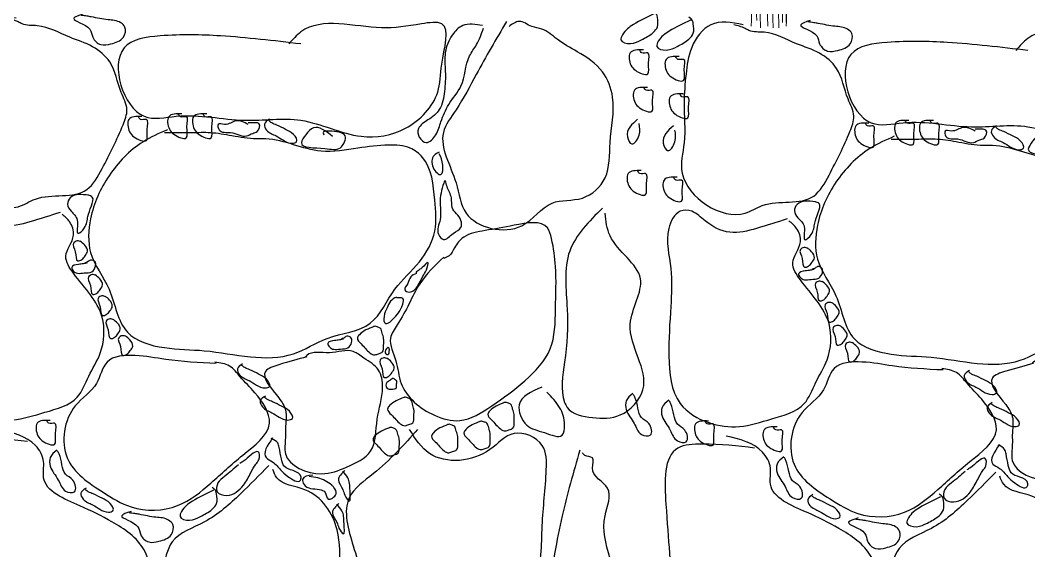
# Model space of a CAD drawing. Extents: x 152 to 700, y -120 to 84.
# Drawn here: x 177.916 to 178.441, y 70.458 to 70.734 of the extents above; entities that cross this region are included whole.
import ezdxf

# ---------------------------------------------------------------- set-up
doc = ezdxf.new("R2010")
doc.units = 0
doc.header["$LTSCALE"] = 0.03
doc.layers.add('MUEBLES', color=8, linetype='CONTINUOUS')
doc.layers.add('VEJETACION', color=94, linetype='CONTINUOUS', lineweight=15)

# ---------------------------------------------------------------- blocks, each defined once
blk = doc.blocks.new('A$C68F454BD')
at = {"layer": 'VEJETACION'}
for points in [[(0.1684, 0), (0.1684, 0.2939), (0.4045, 0.9796)], [(0.4103, 0.9781), (0.392, 0.9414)], [(0, 0.8589), (0.0133, 0.8164)], [(0.143, 0), (0.1212, 0.4027), (0.005, 0.8635)], [(0.1576, 0.0036), (0.1576, 0.3048), (0.2229, 0.7329)], [(0.2218, 0.7056), (0.2268, 0.7331)], [(0.1358, 0.0145), (0.1249, 0.2068), (0.0958, 0.4136)], [(0.1866, 0.0109), (0.1975, 0.2104), (0.2447, 0.4173)], [(0.1793, 0), (0.183, 0.1887), (0.212, 0.3665)], [(0.1939, 0.0109), (0.2011, 0.1959), (0.2447, 0.3665)], [(0.1249, 0.0036), (0.1176, 0.1887), (0.0523, 0.3556)], [(0.1939, 0.0036), (0.2084, 0.156), (0.2701, 0.3338)]]:
    blk.add_spline(points, degree=3, dxfattribs=at)

msp = doc.modelspace()

# ---------------------------------------------------------------- linework, layer by layer
at = {"layer": 'MUEBLES', "ltscale": 0.03}
for points, start_tangent in [([(177.91406, 70.73499), (177.8972, 70.73499), (177.88728, 70.7231), (177.88431, 70.70923), (177.88332, 70.69437), (177.88332, 70.67357), (177.88232, 70.65772), (177.91505, 70.63692), (177.92398, 70.64088), (177.95076, 70.64584), (177.95869, 70.65673), (177.9696, 70.67952), (177.97159, 70.68744), (177.96861, 70.69636), (177.96266, 70.7122), (177.95374, 70.72013), (177.94183, 70.72508), (177.92497, 70.73102), (177.91704, 70.73202), (177.91505, 70.73301), (177.9091, 70.73499)], (0.948808, 0.315855)), ([(177.94889, 70.73717), (177.94396, 70.7349), (177.95231, 70.72922), (177.95382, 70.72505), (177.958, 70.72126), (177.9633, 70.72164), (177.96975, 70.72505), (177.97051, 70.73035), (177.9652, 70.73376), (177.96179, 70.73414), (177.95307, 70.73566), (177.95079, 70.73604), (177.94776, 70.73641)], (0.894653, 0.446762)), ([(178.06213, 70.72158), (178.02029, 70.72576), (177.98891, 70.72576), (177.97008, 70.71949), (177.98054, 70.68397), (177.99728, 70.68397), (178.03284, 70.68188), (178.06213, 70.68188), (178.09351, 70.67353), (178.11652, 70.6777), (178.13326, 70.69651), (178.13535, 70.71113), (178.13535, 70.73203), (178.12489, 70.73203), (178.10397, 70.72994), (178.06213, 70.72785), (178.05585, 70.72158)], (1, 0)), ([(178.15662, 70.73112), (178.14625, 70.73112), (178.14083, 70.72617), (178.13722, 70.71716), (178.13722, 70.70725), (178.13677, 70.69688), (178.13407, 70.68742), (178.1282, 70.68202), (178.12324, 70.67751), (178.12369, 70.67301), (178.1273, 70.6703), (178.13226, 70.67436), (178.13497, 70.68112), (178.13903, 70.69013), (178.14534, 70.69959), (178.14985, 70.71535), (178.15346, 70.72121), (178.15707, 70.72977)], (0, 1)), ([(178.16907, 70.73328), (178.1533, 70.70572), (178.14279, 70.68735), (178.13622, 70.67553), (178.14279, 70.64929), (178.14804, 70.63354), (178.17695, 70.62698), (178.19272, 70.63879), (178.20849, 70.64141), (178.22031, 70.65191), (178.22294, 70.67028), (178.22426, 70.69391), (178.219, 70.70703), (178.20586, 70.71753), (178.19535, 70.72409), (178.18746, 70.72934), (178.18221, 70.73065), (178.17564, 70.73328), (178.17038, 70.73065)], (0.44768, 0.894194)), ([(178.29217, 70.73159), (178.27531, 70.73159), (178.26539, 70.7197), (178.26242, 70.70583), (178.26142, 70.69097), (178.26142, 70.67017), (178.26043, 70.65432), (178.29316, 70.63352), (178.30209, 70.63748), (178.32887, 70.64243), (178.3368, 70.65333), (178.34771, 70.67611), (178.3497, 70.68404), (178.34672, 70.69295), (178.34077, 70.7088), (178.33184, 70.71673), (178.31994, 70.72168), (178.30308, 70.72762), (178.29515, 70.72861), (178.29316, 70.7296), (178.28721, 70.73159)], (0.948808, 0.315855)), ([(178.327, 70.73377), (178.32207, 70.7315), (178.33042, 70.72582), (178.33193, 70.72165), (178.3361, 70.71786), (178.34141, 70.71824), (178.34786, 70.72165), (178.34862, 70.72695), (178.34331, 70.73036), (178.3399, 70.73074), (178.33117, 70.73226), (178.3289, 70.73263), (178.32586, 70.73301)], (0.894653, 0.446762)), ([(178.44024, 70.71818), (178.3984, 70.72236), (178.36702, 70.72236), (178.34819, 70.71609), (178.35865, 70.68057), (178.37539, 70.68057), (178.41095, 70.67848), (178.44024, 70.67848), (178.47162, 70.67012), (178.49463, 70.6743), (178.51136, 70.69311), (178.51346, 70.70773), (178.51346, 70.72862), (178.503, 70.72862), (178.48208, 70.72653), (178.44024, 70.72445), (178.43396, 70.71818)], (1, 0)), ([(178.24023, 70.71847), (178.23341, 70.71695), (178.23378, 70.71051), (178.23606, 70.70786), (178.24251, 70.70597), (178.24289, 70.71165), (178.24251, 70.71695), (178.23947, 70.71695), (178.23834, 70.71847)], (0.992302, 0.123845)), ([(178.25889, 70.71507), (178.25206, 70.71355), (178.25244, 70.70711), (178.25472, 70.70446), (178.26116, 70.70257), (178.26154, 70.70825), (178.26116, 70.71355), (178.25813, 70.71355), (178.25699, 70.71507)], (0.992302, 0.123845)), ([(178.2424, 70.69898), (178.23557, 70.69746), (178.23595, 70.69102), (178.23823, 70.68837), (178.24467, 70.68648), (178.24505, 70.69216), (178.24467, 70.69746), (178.24164, 70.69746), (178.2405, 70.69898)], (0.992302, 0.123845)), ([(178.26106, 70.69558), (178.25423, 70.69406), (178.25461, 70.68762), (178.25688, 70.68497), (178.26333, 70.68308), (178.26371, 70.68876), (178.26333, 70.69406), (178.2603, 70.69406), (178.25916, 70.69558)], (0.992302, 0.123845)), ([(177.97944, 70.68382), (177.97261, 70.6823), (177.97299, 70.67587), (177.97527, 70.67321), (177.98171, 70.67132), (177.98209, 70.677), (177.98171, 70.6823), (177.97868, 70.6823), (177.97754, 70.68382)], (0.992302, 0.123845)), ([(178.00019, 70.6852), (177.99336, 70.68369), (177.99374, 70.67725), (177.99602, 70.6746), (178.00246, 70.6727), (178.00284, 70.67838), (178.00246, 70.68369), (177.99943, 70.68369), (177.99829, 70.6852)], (0.992302, 0.123845)), ([(178.0131, 70.6852), (178.00627, 70.68369), (178.00665, 70.67725), (178.00893, 70.6746), (178.01538, 70.6727), (178.01575, 70.67838), (178.01538, 70.68369), (178.01234, 70.68369), (178.0112, 70.6852)], (0.992302, 0.123845)), ([(178.03475, 70.67968), (178.0283, 70.68152), (178.0223, 70.67968), (178.01907, 70.67968), (178.01954, 70.67691), (178.02553, 70.67553), (178.03383, 70.67369), (178.03706, 70.67507), (178.03936, 70.67599), (178.04029, 70.68014), (178.03844, 70.6806), (178.03614, 70.6806), (178.03475, 70.6806)], (0.894659, -0.446751)), ([(178.04579, 70.68243), (178.04313, 70.67978), (178.04427, 70.67675), (178.0492, 70.67372), (178.05299, 70.67145), (178.05754, 70.66993), (178.05982, 70.67069), (178.0583, 70.67448), (178.05413, 70.67713), (178.04958, 70.6794), (178.04693, 70.68054), (178.04541, 70.68167)], (0.600537, 0.799597)), ([(178.23723, 70.68238), (178.23193, 70.67331), (178.2342, 70.66953), (178.23798, 70.67407), (178.23798, 70.68011)], (0, 1)), ([(178.25588, 70.67898), (178.25059, 70.66991), (178.25286, 70.66613), (178.25664, 70.67066), (178.25664, 70.67671)], (0, 1)), ([(178.35755, 70.68042), (178.35072, 70.6789), (178.3511, 70.67246), (178.35337, 70.66981), (178.35982, 70.66792), (178.3602, 70.6736), (178.35982, 70.6789), (178.35679, 70.6789), (178.35565, 70.68042)], (0.992302, 0.123845)), ([(178.3783, 70.6818), (178.37147, 70.68028), (178.37185, 70.67385), (178.37412, 70.67119), (178.38057, 70.6693), (178.38095, 70.67498), (178.38057, 70.68028), (178.37754, 70.68028), (178.3764, 70.6818)], (0.992302, 0.123845)), ([(178.39121, 70.6818), (178.38438, 70.68028), (178.38476, 70.67385), (178.38704, 70.67119), (178.39348, 70.6693), (178.39386, 70.67498), (178.39348, 70.68028), (178.39045, 70.68028), (178.38931, 70.6818)], (0.992302, 0.123845)), ([(178.41286, 70.67627), (178.40641, 70.67812), (178.40041, 70.67627), (178.39718, 70.67627), (178.39764, 70.67351), (178.40364, 70.67213), (178.41194, 70.67029), (178.41517, 70.67167), (178.41747, 70.67259), (178.4184, 70.67673), (178.41655, 70.67719), (178.41425, 70.67719), (178.41286, 70.67719)], (0.894659, -0.446751)), ([(178.4239, 70.67903), (178.42124, 70.67638), (178.42238, 70.67335), (178.42731, 70.67032), (178.4311, 70.66804), (178.43565, 70.66653), (178.43793, 70.66729), (178.43641, 70.67107), (178.43224, 70.67373), (178.42769, 70.676), (178.42503, 70.67713), (178.42352, 70.67827)], (0.600537, 0.799597)), ([(177.99267, 70.67694), (177.97988, 70.67055), (177.9623, 70.65299), (177.95271, 70.63064), (177.95271, 70.61308), (177.9623, 70.59392), (177.97189, 70.57157), (177.99107, 70.56359), (178.01186, 70.56199), (178.03583, 70.5588), (178.05821, 70.56039), (178.0758, 70.56838), (178.09818, 70.57636), (178.11097, 70.59392), (178.12375, 70.60829), (178.13175, 70.62425), (178.13175, 70.64022), (178.12535, 70.66257), (178.11896, 70.66736), (178.10777, 70.66896), (178.09178, 70.66736), (178.0726, 70.66576), (178.04383, 70.67215), (178.03903, 70.67215), (178.02624, 70.67374), (178.01505, 70.67534), (178.00546, 70.67534), (177.99747, 70.67534), (177.99107, 70.67534)], (0, 1)), ([(178.37078, 70.67354), (178.35799, 70.66715), (178.34041, 70.64959), (178.33082, 70.62724), (178.33082, 70.60968), (178.34041, 70.59052), (178.35, 70.56817), (178.36918, 70.56018), (178.38996, 70.55859), (178.41394, 70.55539), (178.43632, 70.55699), (178.45391, 70.56497), (178.47629, 70.57296), (178.48907, 70.59052), (178.50186, 70.60489), (178.50986, 70.62085), (178.50986, 70.63682), (178.50346, 70.65917), (178.49707, 70.66396), (178.48588, 70.66555), (178.46989, 70.66396), (178.45071, 70.66236), (178.42193, 70.66875), (178.41714, 70.66875), (178.40435, 70.67034), (178.39316, 70.67194), (178.38357, 70.67194), (178.37558, 70.67194), (178.36918, 70.67194)], (0, 1)), ([(178.23915, 70.65567), (178.23232, 70.65415), (178.2327, 70.64771), (178.23498, 70.64506), (178.24142, 70.64317), (178.2418, 70.64885), (178.24142, 70.65415), (178.23839, 70.65415), (178.23725, 70.65567)], (0.992302, 0.123845)), ([(178.2578, 70.65227), (178.25098, 70.65075), (178.25136, 70.64431), (178.25363, 70.64166), (178.26008, 70.63977), (178.26046, 70.64545), (178.26008, 70.65075), (178.25705, 70.65075), (178.25591, 70.65227)], (0.992302, 0.123845)), ([(178.13677, 70.65048), (178.13452, 70.64012), (178.13452, 70.63021), (178.13362, 70.62255), (178.13632, 70.61984), (178.14128, 70.623), (178.14534, 70.62615), (178.14534, 70.62976), (178.14083, 70.63651), (178.14038, 70.64147), (178.13813, 70.64733), (178.13722, 70.65048)], (0.832484, 0.554049)), ([(177.95175, 70.64283), (177.94207, 70.64145), (177.94068, 70.63823), (177.94253, 70.63454), (177.94576, 70.62994), (177.94622, 70.62303), (177.94944, 70.62579), (177.95129, 70.63178), (177.95313, 70.63731), (177.95359, 70.64191), (177.95129, 70.64283)], (1, 0)), ([(177.93687, 70.63395), (177.92101, 70.629), (177.90712, 70.62702), (177.89423, 70.63296), (177.88728, 70.63791), (177.88133, 70.63791), (177.87538, 70.629), (177.87637, 70.6082), (177.87637, 70.58838), (177.87538, 70.56263), (177.88133, 70.53787), (177.89621, 70.52796), (177.91208, 70.52598), (177.92894, 70.52994), (177.9458, 70.53787), (177.95175, 70.54876), (177.9577, 70.56065), (177.95869, 70.57947), (177.94382, 70.60225), (177.93985, 70.61117), (177.94382, 70.62206), (177.94183, 70.629), (177.93787, 70.63296)], (0, 1)), ([(178.32986, 70.63943), (178.32017, 70.63805), (178.31879, 70.63483), (178.32064, 70.63114), (178.32386, 70.62654), (178.32432, 70.61963), (178.32755, 70.62239), (178.3294, 70.62838), (178.33124, 70.6339), (178.3317, 70.63851), (178.3294, 70.63943)], (1, 0)), ([(178.219, 70.63616), (178.20192, 70.61385), (178.2006, 70.58367), (178.19929, 70.55611), (178.19929, 70.53511), (178.2006, 70.53249), (178.21374, 70.52724), (178.2282, 70.52855), (178.24002, 70.54167), (178.23345, 70.5758), (178.23871, 70.59942), (178.22294, 70.62173), (178.22031, 70.63354)], (-0.707646, -0.706567)), ([(178.31498, 70.63055), (178.29911, 70.6256), (178.28523, 70.62361), (178.27233, 70.62956), (178.26539, 70.63451), (178.25944, 70.63451), (178.25349, 70.6256), (178.25448, 70.60479), (178.25448, 70.58498), (178.25349, 70.55923), (178.25944, 70.53446), (178.27432, 70.52456), (178.29019, 70.52258), (178.30705, 70.52654), (178.32391, 70.53446), (178.32986, 70.54536), (178.33581, 70.55725), (178.3368, 70.57607), (178.32193, 70.59885), (178.31796, 70.60777), (178.32193, 70.61866), (178.31994, 70.6256), (178.31597, 70.62956)], (0, 1)), ([(178.13641, 70.61066), (178.12395, 70.59684), (178.11841, 70.58647), (178.11219, 70.57541), (178.10872, 70.5685), (178.11149, 70.55675), (178.11426, 70.545), (178.13156, 70.52841), (178.14472, 70.52564), (178.16133, 70.53325), (178.17863, 70.54638), (178.19178, 70.56297), (178.19455, 70.58371), (178.19455, 70.60582), (178.19247, 70.62034), (178.19039, 70.62587), (178.17309, 70.62725), (178.15787, 70.62449), (178.14679, 70.62103), (178.14195, 70.6155), (178.13918, 70.61135), (178.13641, 70.60997)], (0.89465, 0.446768)), ([(177.95095, 70.60769), (177.94889, 70.60721), (177.94636, 70.6069), (177.94287, 70.60532), (177.94367, 70.60358), (177.94588, 70.60231), (177.94936, 70.60247), (177.95332, 70.6031), (177.95522, 70.60595), (177.95506, 70.60816), (177.95269, 70.60911), (177.95111, 70.60816), (177.95, 70.60769), (177.94968, 70.60737)], (0.96483, 0.262875)), ([(178.12218, 70.60221), (178.1192, 70.60035), (178.1177, 70.59699), (178.11621, 70.59364), (178.11845, 70.59252), (178.12293, 70.59588), (178.12554, 70.60072), (178.1274, 70.60407), (178.12815, 70.6078), (178.12517, 70.60519), (178.12367, 70.60407), (178.12181, 70.60258)], (0.980645, 0.195794)), ([(178.32905, 70.60429), (178.327, 70.60381), (178.32446, 70.6035), (178.32098, 70.60192), (178.32177, 70.60018), (178.32399, 70.59891), (178.32747, 70.59907), (178.33143, 70.5997), (178.33333, 70.60255), (178.33317, 70.60476), (178.3308, 70.60571), (178.32921, 70.60476), (178.3281, 70.60429), (178.32779, 70.60397)], (0.96483, 0.262875)), ([(178.09999, 70.57453), (178.09588, 70.57277), (178.0925, 70.57027), (178.09147, 70.56851), (178.09338, 70.56558), (178.09573, 70.56308), (178.10058, 70.55986), (178.10249, 70.56044), (178.10455, 70.56132), (178.10513, 70.56485), (178.10513, 70.56837), (178.1044, 70.57115), (178.10337, 70.57365), (178.10175, 70.57438), (178.10073, 70.57468), (178.09984, 70.57453)], (0.980643, 0.195805)), ([(178.08421, 70.56808), (178.08216, 70.56761), (178.07962, 70.56729), (178.07614, 70.56571), (178.07693, 70.56397), (178.07915, 70.56271), (178.08263, 70.56287), (178.08659, 70.5635), (178.08849, 70.56634), (178.08833, 70.56856), (178.08595, 70.5695), (178.08437, 70.56856), (178.08326, 70.56808), (178.08295, 70.56777)], (0.96483, 0.262875)), ([(178.06512, 70.55882), (178.05059, 70.55467), (178.04367, 70.55122), (178.05059, 70.53739), (178.05405, 70.53117), (178.05405, 70.52149), (178.05405, 70.51666), (178.05405, 70.50836), (178.07273, 70.49799), (178.08588, 70.50145), (178.09834, 70.50974), (178.1018, 70.52633), (178.10457, 70.54292), (178.1025, 70.55191), (178.09488, 70.55813), (178.08935, 70.56159), (178.07689, 70.56089), (178.06512, 70.55951), (178.06443, 70.55882)], (1, 0)), ([(178.10748, 70.56366), (178.10653, 70.56287), (178.10621, 70.56034), (178.10748, 70.56002), (178.10796, 70.56081), (178.10811, 70.56239), (178.10796, 70.56334), (178.10748, 70.56381)], (0.196229, -0.980558)), ([(178.01806, 70.55536), (177.99176, 70.55744), (177.97584, 70.55951), (177.9613, 70.55606), (177.95577, 70.545), (177.94469, 70.53325), (177.94054, 70.50629), (177.95923, 70.48832), (177.97376, 70.48071), (177.99799, 70.4814), (178.01529, 70.49315), (178.0319, 70.50767), (178.04574, 70.52426), (178.03813, 70.54016), (178.03052, 70.54845), (178.02498, 70.55398), (178.01737, 70.55606)], (1, 0)), ([(178.44323, 70.55542), (178.4287, 70.55127), (178.42177, 70.54782), (178.4287, 70.53399), (178.43216, 70.52777), (178.43216, 70.51809), (178.43216, 70.51325), (178.43216, 70.50496), (178.45084, 70.49459), (178.46399, 70.49805), (178.47645, 70.50634), (178.47991, 70.52293), (178.48268, 70.53952), (178.4806, 70.54851), (178.47299, 70.55473), (178.46745, 70.55818), (178.455, 70.55749), (178.44323, 70.55611), (178.44254, 70.55542)], (1, 0)), ([(178.03174, 70.55513), (178.02908, 70.55248), (178.03022, 70.54945), (178.03515, 70.54642), (178.03894, 70.54414), (178.04349, 70.54263), (178.04577, 70.54339), (178.04425, 70.54717), (178.04008, 70.54982), (178.03553, 70.5521), (178.03288, 70.55323), (178.03136, 70.55437)], (0.600537, 0.799597)), ([(178.39617, 70.55196), (178.36986, 70.55404), (178.35395, 70.55611), (178.33941, 70.55265), (178.33388, 70.54159), (178.3228, 70.52984), (178.31865, 70.50289), (178.33734, 70.48491), (178.35187, 70.47731), (178.37609, 70.478), (178.3934, 70.48975), (178.41001, 70.50427), (178.42385, 70.52086), (178.41624, 70.53676), (178.40862, 70.54505), (178.40309, 70.55058), (178.39547, 70.55265)], (1, 0)), ([(178.11017, 70.54769), (178.10764, 70.54611), (178.10637, 70.54469), (178.10701, 70.54232), (178.10922, 70.542), (178.11175, 70.54263), (178.11191, 70.54469), (178.11207, 70.54595), (178.11096, 70.54706), (178.11033, 70.54753)], (0.707455, 0.706759)), ([(178.40985, 70.55172), (178.40719, 70.54907), (178.40833, 70.54604), (178.41326, 70.54301), (178.41705, 70.54074), (178.4216, 70.53923), (178.42388, 70.53998), (178.42236, 70.54377), (178.41819, 70.54642), (178.41364, 70.54869), (178.41098, 70.54983), (178.40947, 70.55097)], (0.600537, 0.799597)), ([(178.04362, 70.53842), (178.04097, 70.53577), (178.0421, 70.53274), (178.04703, 70.52971), (178.05083, 70.52744), (178.05538, 70.52593), (178.05765, 70.52668), (178.05614, 70.53047), (178.05196, 70.53312), (178.04741, 70.53539), (178.04476, 70.53653), (178.04324, 70.53767)], (0.600537, 0.799597)), ([(178.11573, 70.53767), (178.11162, 70.53591), (178.10824, 70.53341), (178.10721, 70.53165), (178.10912, 70.52872), (178.11147, 70.52622), (178.11632, 70.52299), (178.11823, 70.52358), (178.12029, 70.52446), (178.12087, 70.52798), (178.12087, 70.5315), (178.12014, 70.53429), (178.11911, 70.53679), (178.1175, 70.53752), (178.11647, 70.53781), (178.11559, 70.53767)], (0.980643, 0.195805)), ([(178.16784, 70.53496), (178.16373, 70.5332), (178.16035, 70.5307), (178.15932, 70.52894), (178.16123, 70.526), (178.16358, 70.52351), (178.16843, 70.52028), (178.17034, 70.52087), (178.1724, 70.52175), (178.17298, 70.52527), (178.17298, 70.52879), (178.17225, 70.53158), (178.17122, 70.53408), (178.1696, 70.53481), (178.16858, 70.5351), (178.16769, 70.53496)], (0.980643, 0.195805)), ([(178.42173, 70.53502), (178.41907, 70.53237), (178.42021, 70.52934), (178.42514, 70.52631), (178.42893, 70.52404), (178.43348, 70.52252), (178.43576, 70.52328), (178.43424, 70.52707), (178.43007, 70.52972), (178.42552, 70.53199), (178.42287, 70.53313), (178.42135, 70.53426)], (0.600537, 0.799597)), ([(177.91987, 70.51474), (177.89268, 70.51683), (177.88013, 70.51474), (177.87385, 70.48549), (177.87594, 70.43744), (177.87385, 70.40401), (177.8885, 70.3664), (177.92406, 70.37267), (177.94707, 70.40401), (177.97427, 70.42072), (177.98054, 70.45833), (177.96381, 70.47296), (177.94707, 70.48131), (177.92824, 70.49594), (177.92824, 70.50429), (177.92406, 70.51265), (177.90523, 70.52101)], (0.986426, -0.164209)), ([(177.93174, 70.52574), (177.92491, 70.52422), (177.92529, 70.51778), (177.92756, 70.51513), (177.93401, 70.51324), (177.93439, 70.51892), (177.93401, 70.52422), (177.93098, 70.52422), (177.92984, 70.52574)], (0.992302, 0.123845)), ([(178.1228, 70.52101), (178.09978, 70.49803), (178.08723, 70.48549), (178.08932, 70.46042), (178.09978, 70.43326), (178.11861, 70.41237), (178.14371, 70.41028), (178.16673, 70.42281), (178.18346, 70.44162), (178.18765, 70.47087), (178.18974, 70.50012), (178.18765, 70.51265), (178.173, 70.51892), (178.16045, 70.51056), (178.12907, 70.50847), (178.11861, 70.52101)], (0.894674, 0.446719)), ([(178.10813, 70.52195), (178.10402, 70.52018), (178.10064, 70.51769), (178.09961, 70.51593), (178.10152, 70.51299), (178.10387, 70.5105), (178.10872, 70.50727), (178.11063, 70.50786), (178.11269, 70.50874), (178.11328, 70.51226), (178.11328, 70.51578), (178.11254, 70.51857), (178.11151, 70.52107), (178.1099, 70.5218), (178.10887, 70.52209), (178.10799, 70.52195)], (0.980643, 0.195805)), ([(178.13853, 70.52357), (178.13442, 70.52181), (178.13104, 70.51932), (178.13001, 70.51756), (178.13192, 70.51462), (178.13427, 70.51213), (178.13912, 70.5089), (178.14103, 70.50948), (178.14308, 70.51037), (178.14367, 70.51389), (178.14367, 70.51741), (178.14294, 70.5202), (178.14191, 70.52269), (178.14029, 70.52343), (178.13926, 70.52372), (178.13838, 70.52357)], (0.980643, 0.195805)), ([(178.15536, 70.5252), (178.15124, 70.52344), (178.14786, 70.52094), (178.14684, 70.51918), (178.14875, 70.51625), (178.1511, 70.51375), (178.15594, 70.51052), (178.15786, 70.51111), (178.15991, 70.51199), (178.1605, 70.51551), (178.1605, 70.51903), (178.15977, 70.52182), (178.15874, 70.52432), (178.15712, 70.52505), (178.15609, 70.52534), (178.15521, 70.5252)], (0.980643, 0.195805)), ([(178.27419, 70.52541), (178.26737, 70.5239), (178.26775, 70.51746), (178.27002, 70.51481), (178.27647, 70.51291), (178.27685, 70.51859), (178.27647, 70.5239), (178.27344, 70.5239), (178.2723, 70.52541)], (0.992302, 0.123845)), ([(178.30984, 70.52233), (178.30302, 70.52082), (178.3034, 70.51438), (178.30567, 70.51173), (178.31212, 70.50984), (178.3125, 70.51552), (178.31212, 70.52082), (178.30908, 70.52082), (178.30795, 70.52233)], (0.992302, 0.123845)), ([(178.0474, 70.51665), (178.04399, 70.50642), (178.0474, 70.50415), (178.05157, 70.49998), (178.05536, 70.49657), (178.06181, 70.49468), (178.06219, 70.49619), (178.05802, 70.4996), (178.05347, 70.50188), (178.05195, 70.50566), (178.05081, 70.51172), (178.05005, 70.514), (178.04664, 70.51627)], (0.894705, 0.446658)), ([(178.29798, 70.51134), (178.27079, 70.51343), (178.25824, 70.51134), (178.25196, 70.48209), (178.25405, 70.43404), (178.25196, 70.40061), (178.2666, 70.363), (178.30217, 70.36927), (178.32518, 70.40061), (178.35237, 70.41732), (178.35865, 70.45493), (178.34191, 70.46955), (178.32518, 70.47791), (178.30635, 70.49254), (178.30635, 70.50089), (178.30217, 70.50925), (178.28334, 70.51761)], (0.986426, -0.164209)), ([(178.42551, 70.51325), (178.4221, 70.50302), (178.42551, 70.50075), (178.42968, 70.49658), (178.43347, 70.49317), (178.43992, 70.49128), (178.4403, 70.49279), (178.43613, 70.4962), (178.43158, 70.49847), (178.43006, 70.50226), (178.42892, 70.50832), (178.42816, 70.51059), (178.42475, 70.51287)], (0.894705, 0.446658)), ([(178.02958, 70.50263), (178.02237, 70.49657), (178.01896, 70.49317), (178.01858, 70.48862), (178.02351, 70.48673), (178.03223, 70.49203), (178.03602, 70.49847), (178.03868, 70.50301), (178.04019, 70.50528), (178.03982, 70.50945), (178.0364, 70.50794), (178.03223, 70.50453), (178.03034, 70.50339)], (0.707635, -0.706579)), ([(178.40768, 70.49923), (178.40048, 70.49317), (178.39707, 70.48976), (178.39669, 70.48522), (178.40162, 70.48332), (178.41034, 70.48863), (178.41413, 70.49507), (178.41679, 70.49961), (178.4183, 70.50188), (178.41792, 70.50605), (178.41451, 70.50453), (178.41034, 70.50113), (178.40844, 70.49999)], (0.707635, -0.706579)), ([(178.04539, 70.50221), (178.03075, 70.48758), (178.01192, 70.47296), (177.99519, 70.46251), (177.991, 70.44788), (177.99519, 70.42281), (178.00564, 70.40192), (178.04539, 70.39356), (178.0684, 70.4061), (178.08514, 70.42281), (178.08305, 70.44788), (178.08096, 70.46878), (178.06422, 70.48967), (178.04958, 70.49594), (178.04748, 70.50012)], (-0.447682, 0.894193)), ([(178.06826, 70.49733), (178.06295, 70.49506), (178.06371, 70.49241), (178.07167, 70.48976), (178.07471, 70.48824), (178.07622, 70.48483), (178.08039, 70.48748), (178.07926, 70.49089), (178.07812, 70.49203), (178.07091, 70.49582), (178.06636, 70.49657)], (0.707584, 0.706629)), ([(178.08499, 70.4997), (178.08158, 70.49478), (178.08385, 70.48985), (178.08499, 70.48683), (178.08727, 70.4838), (178.08765, 70.4891), (178.08651, 70.49591), (178.08385, 70.49932)], (1, 0)), ([(178.4235, 70.4988), (178.40886, 70.48418), (178.39003, 70.46955), (178.37329, 70.45911), (178.36911, 70.44448), (178.37329, 70.41941), (178.38375, 70.39852), (178.4235, 70.39016), (178.44651, 70.4027), (178.46325, 70.41941), (178.46116, 70.44448), (178.45906, 70.46538), (178.44233, 70.48627), (178.42768, 70.49254), (178.42559, 70.49671)], (-0.447682, 0.894193)), ([(177.95032, 70.49051), (177.94766, 70.48786), (177.9488, 70.48483), (177.95373, 70.4818), (177.95752, 70.47953), (177.96207, 70.47802), (177.96435, 70.47877), (177.96283, 70.48256), (177.95866, 70.48521), (177.95411, 70.48748), (177.95146, 70.48862), (177.94994, 70.48976)], (0.600537, 0.799597)), ([(178.32843, 70.48711), (178.32577, 70.48446), (178.32691, 70.48143), (178.33184, 70.4784), (178.33563, 70.47613), (178.34018, 70.47461), (178.34246, 70.47537), (178.34094, 70.47916), (178.33677, 70.48181), (178.33222, 70.48408), (178.32956, 70.48522), (178.32805, 70.48635)], (0.600537, 0.799597)), ([(178.08191, 70.48256), (178.0785, 70.47764), (178.08077, 70.47271), (178.08191, 70.46968), (178.08419, 70.46665), (178.08456, 70.47196), (178.08343, 70.47877), (178.08077, 70.48218)], (1, 0)), ([(177.97383, 70.47839), (177.9689, 70.47612), (177.97724, 70.47044), (177.97876, 70.46627), (177.98293, 70.46249), (177.98824, 70.46287), (177.99469, 70.46627), (177.99545, 70.47158), (177.99014, 70.47499), (177.98672, 70.47536), (177.978, 70.47688), (177.97573, 70.47726), (177.97269, 70.47764)], (0.894653, 0.446762)), ([(178.35194, 70.47499), (178.34701, 70.47272), (178.35535, 70.46704), (178.35687, 70.46287), (178.36104, 70.45908), (178.36635, 70.45946), (178.3728, 70.46287), (178.37355, 70.46817), (178.36824, 70.47158), (178.36483, 70.47196), (178.35611, 70.47348), (178.35383, 70.47386), (178.3508, 70.47423)], (0.894653, 0.446762))]:
    msp.add_spline(points, degree=3, dxfattribs=dict(at, start_tangent=start_tangent))
for points in [[(178.24604, 70.73733), (178.23504, 70.73165), (178.22935, 70.72634), (178.22859, 70.72369), (178.23352, 70.7218), (178.23921, 70.72369), (178.24528, 70.72748), (178.24755, 70.73051), (178.24755, 70.73543), (178.24717, 70.73695), (178.24528, 70.73884)], [(178.26469, 70.73393), (178.2537, 70.72825), (178.24801, 70.72294), (178.24725, 70.72029), (178.25218, 70.7184), (178.25787, 70.72029), (178.26393, 70.72408), (178.26621, 70.72711), (178.26621, 70.73203), (178.26583, 70.73355), (178.26393, 70.73544)], [(178.07858, 70.67346), (178.06866, 70.67796), (178.0646, 70.67436), (178.06234, 70.6703), (178.07452, 70.66715), (178.08264, 70.6676), (178.08444, 70.66985), (178.08535, 70.67301), (178.07813, 70.67616), (178.07362, 70.67526), (178.07407, 70.67436)], [(178.45669, 70.67005), (178.44676, 70.67456), (178.4427, 70.67096), (178.44045, 70.6669), (178.45263, 70.66375), (178.46075, 70.6642), (178.46255, 70.66645), (178.46346, 70.6696), (178.45624, 70.67276), (178.45173, 70.67186), (178.45218, 70.67096)], [(178.13407, 70.66535), (178.13136, 70.66354), (178.13091, 70.65724), (178.13497, 70.65363), (178.13587, 70.65859), (178.13407, 70.66445)], [(177.94777, 70.6186), (177.94571, 70.61907), (177.94381, 70.61797), (177.94476, 70.61338), (177.94603, 70.6088), (177.94809, 70.60943), (177.94983, 70.61133), (177.95109, 70.6137), (177.94967, 70.61686), (177.9473, 70.61891)], [(178.32588, 70.6152), (178.32382, 70.61567), (178.32192, 70.61456), (178.32287, 70.60998), (178.32414, 70.6054), (178.3262, 70.60603), (178.32794, 70.60793), (178.3292, 70.6103), (178.32778, 70.61346), (178.3254, 70.61551)], [(177.95561, 70.6011), (177.95355, 70.60157), (177.95165, 70.60047), (177.9526, 70.59588), (177.95387, 70.5913), (177.95593, 70.59193), (177.95767, 70.59383), (177.95893, 70.5962), (177.95751, 70.59936), (177.95514, 70.60141)], [(178.33372, 70.5977), (178.33166, 70.59817), (178.32976, 70.59706), (178.33071, 70.59248), (178.33198, 70.5879), (178.33403, 70.58853), (178.33578, 70.59042), (178.33704, 70.5928), (178.33562, 70.59596), (178.33324, 70.59801)], [(177.96068, 70.59005), (177.95863, 70.59052), (177.95673, 70.58941), (177.95768, 70.58483), (177.95894, 70.58024), (177.961, 70.58088), (177.96274, 70.58277), (177.96401, 70.58514), (177.96258, 70.58831), (177.96021, 70.59036)], [(178.11174, 70.58991), (178.10875, 70.58768), (178.10689, 70.58433), (178.10539, 70.57985), (178.10614, 70.57613), (178.10763, 70.5765), (178.10987, 70.57836), (178.11286, 70.58172), (178.11509, 70.58619), (178.11509, 70.58917), (178.1136, 70.58954), (178.11174, 70.58954)], [(178.33879, 70.58664), (178.33673, 70.58712), (178.33483, 70.58601), (178.33578, 70.58143), (178.33705, 70.57684), (178.33911, 70.57747), (178.34085, 70.57937), (178.34211, 70.58174), (178.34069, 70.5849), (178.33832, 70.58696)], [(177.96483, 70.57807), (177.96278, 70.57855), (177.96088, 70.57744), (177.96183, 70.57285), (177.96309, 70.56827), (177.96515, 70.5689), (177.96689, 70.5708), (177.96816, 70.57317), (177.96673, 70.57633), (177.96436, 70.57839)], [(178.34294, 70.57467), (178.34088, 70.57514), (178.33898, 70.57404), (178.33993, 70.56945), (178.3412, 70.56487), (178.34326, 70.5655), (178.345, 70.5674), (178.34626, 70.56977), (178.34484, 70.57293), (178.34247, 70.57499)], [(177.97129, 70.56932), (177.96923, 70.5698), (177.96733, 70.56869), (177.96828, 70.5641), (177.96955, 70.55952), (177.97161, 70.56015), (177.97335, 70.56205), (177.97461, 70.56442), (177.97319, 70.56758), (177.97081, 70.56964)], [(178.3494, 70.56592), (178.34734, 70.56639), (178.34544, 70.56529), (178.34639, 70.5607), (178.34766, 70.55612), (178.34971, 70.55675), (178.35145, 70.55865), (178.35272, 70.56102), (178.3513, 70.56418), (178.34892, 70.56624)], [(178.10732, 70.55781), (178.10526, 70.55828), (178.10337, 70.55718), (178.10432, 70.55259), (178.10558, 70.54801), (178.10764, 70.54864), (178.10938, 70.55054), (178.11065, 70.55291), (178.10922, 70.55607), (178.10685, 70.55812)], [(178.18746, 70.54299), (178.17564, 70.5338), (178.17958, 70.5233), (178.18878, 70.51937), (178.19798, 70.51805), (178.19929, 70.5233), (178.19666, 70.53249), (178.19009, 70.54036)], [(178.23474, 70.53966), (178.23133, 70.53587), (178.23133, 70.53133), (178.2355, 70.52413), (178.2393, 70.51845), (178.24385, 70.51807), (178.24309, 70.52413), (178.2393, 70.52716), (178.2374, 70.53208), (178.23588, 70.53776), (178.23512, 70.53928)], [(178.2534, 70.53626), (178.24999, 70.53247), (178.24999, 70.52792), (178.25416, 70.52073), (178.25795, 70.51505), (178.2625, 70.51467), (178.26174, 70.52073), (178.25795, 70.52376), (178.25606, 70.52868), (178.25454, 70.53436), (178.25378, 70.53588)], [(177.93515, 70.51021), (177.93174, 70.50642), (177.93174, 70.50188), (177.93591, 70.49468), (177.9397, 70.489), (177.94425, 70.48862), (177.94349, 70.49468), (177.9397, 70.49771), (177.9378, 70.50263), (177.93629, 70.50831), (177.93553, 70.50983)], [(178.31326, 70.50681), (178.30984, 70.50302), (178.30984, 70.49847), (178.31401, 70.49128), (178.31781, 70.4856), (178.32236, 70.48522), (178.3216, 70.49128), (178.31781, 70.49431), (178.31591, 70.49923), (178.31439, 70.50491), (178.31364, 70.50643)], [(178.01668, 70.48938), (178.00569, 70.4837), (178, 70.47839), (177.99924, 70.47574), (178.00417, 70.47385), (178.00986, 70.47574), (178.01592, 70.47953), (178.0182, 70.48256), (178.0182, 70.48748), (178.01782, 70.489), (178.01592, 70.49089)], [(178.39479, 70.48598), (178.38379, 70.48029), (178.3781, 70.47499), (178.37735, 70.47234), (178.38228, 70.47045), (178.38796, 70.47234), (178.39403, 70.47613), (178.39631, 70.47916), (178.39631, 70.48408), (178.39593, 70.4856), (178.39403, 70.48749)]]:
    msp.add_spline(points, degree=3, dxfattribs=at)
at = {"layer": 'MUEBLES', "ltscale": 0.03, "end_tangent": (-0.034513, 0.999404)}
msp.add_spline([(178.20717, 70.51018), (178.19798, 70.47606), (178.19403, 70.45637), (178.19403, 70.43931), (178.21374, 70.43013), (178.22294, 70.43144), (178.22294, 70.45375), (178.22031, 70.47606), (178.22163, 70.49049), (178.21374, 70.50099), (178.21374, 70.50624), (178.2098, 70.50755), (178.20849, 70.50887)], degree=3, dxfattribs=at)

# ---------------------------------------------------------------- block references
at = {"layer": 'VEJETACION', "xscale": 0.2640161229005808, "yscale": 0.2640161229005808, "zscale": 0.2640161229005808}
msp.add_blockref('A$C68F454BD', (178.26333, 70.7299), dxfattribs=at)

doc.saveas('drawing.dxf')
